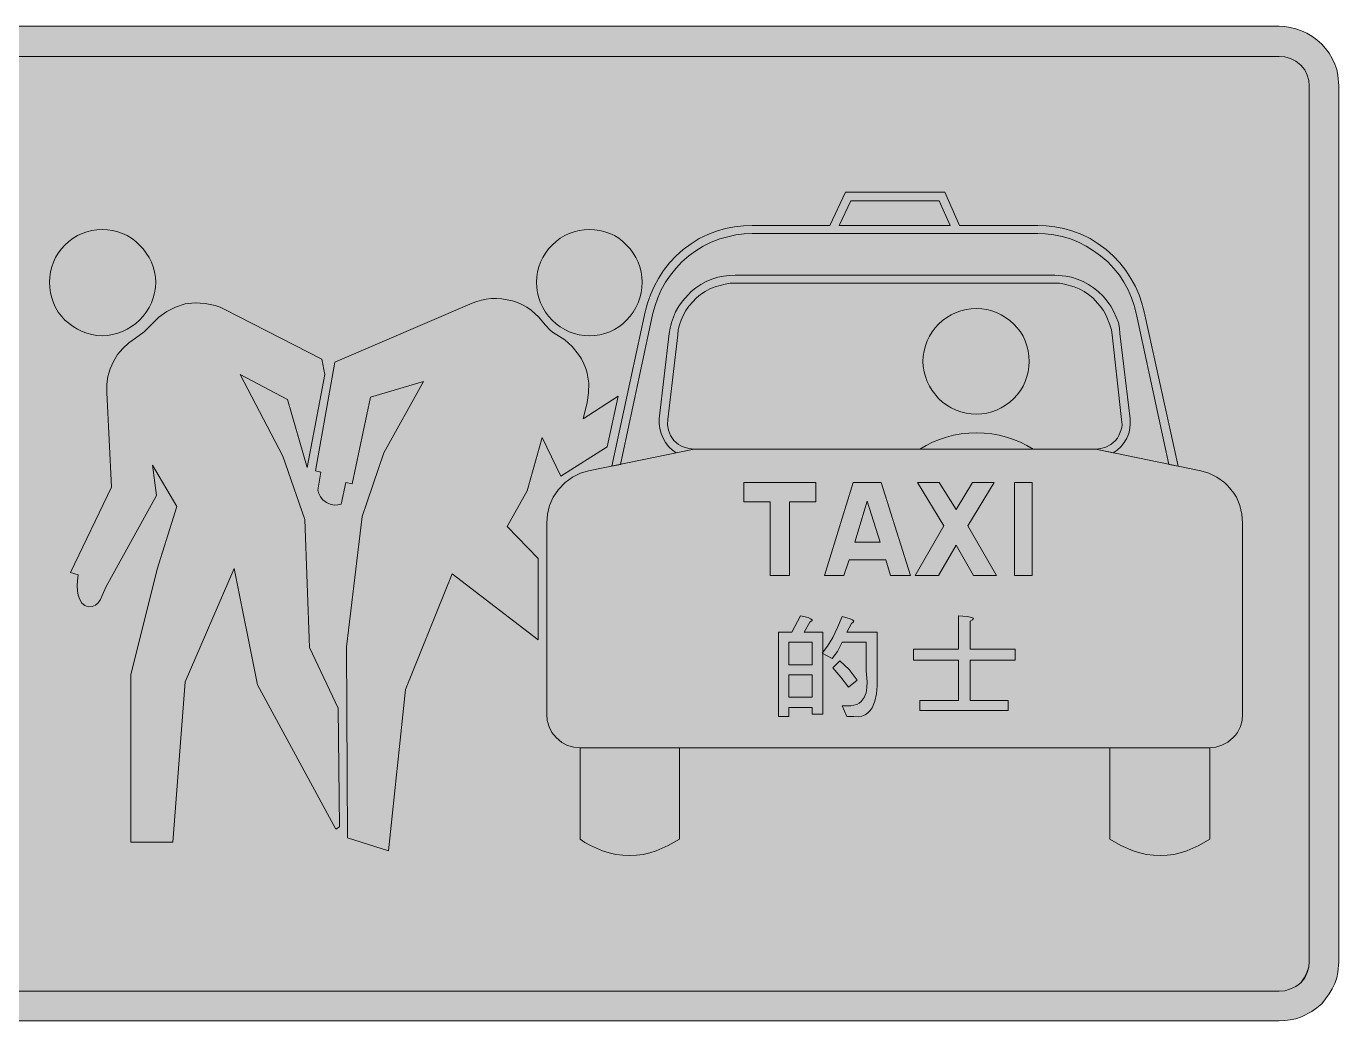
# Model space of a CAD drawing. Header units: metres. Extents: x 16 to 554, y 25 to 256.
# Drawn here: x 249.6 to 554.1, y 24.8 to 255.6 of the extents above; entities that cross this region are included whole.
import ezdxf

# ---------------------------------------------------------------- set-up
doc = ezdxf.new("R2010")
doc.units = ezdxf.units.M
for name, color, linetype, true_color in [('FILL_BLACK_000000', 7, 'Continuous', 0x000000), ('FILL_RED_FF0000', 7, 'Continuous', 0xff0000), ('FILL_WHITE_FFFFFF', 7, 'Continuous', 0xffffff)]:
    doc.layers.add(name, color=color, linetype=linetype, true_color=true_color)

msp = doc.modelspace()

# ---------------------------------------------------------------- hatches: boundary and pattern name
at = {"layer": 'FILL_BLACK_000000', "true_color": 0x000000}
h = msp.add_hatch(color=7, dxfattribs=at)
h.dxf.hatch_style = 1
h.paths.add_polyline_path([(542.85, 255.33), (544.14, 254.99), (545.46, 254.52), (546.67, 254.02), (547.87, 253.33), (549.03, 252.47), (550.14, 251.46), (551.05, 250.45), (551.87, 249.32), (552.6, 248.09), (553.2, 246.78), (553.64, 245.54), (553.92, 244.26), (554.1, 241.74), (554.1, 38.52), (553.92, 36.07), (553.64, 34.8), (553.2, 33.48), (552.6, 32.27), (551.87, 31.07), (550.14, 28.8), (549.03, 27.82), (547.87, 27), (545.46, 25.74), (544.14, 25.3), (542.85, 25.02), (541.56, 24.88), (540.24, 24.84), (29.4, 24.84), (26.95, 25.02), (25.68, 25.3), (24.36, 25.74), (21.95, 27), (20.79, 27.82), (19.68, 28.8), (18.7, 29.91), (17.88, 31.07), (16.62, 33.48), (16.15, 34.8), (15.81, 36.07), (15.61, 37.3), (15.54, 38.52), (15.54, 241.74), (15.61, 242.98), (15.81, 244.26), (16.15, 245.54), (16.62, 246.78), (17.2, 248.09), (17.88, 249.32), (18.7, 250.45), (19.68, 251.46), (20.79, 252.47), (21.95, 253.33), (23.15, 254.02), (24.36, 254.52), (25.68, 254.99), (26.95, 255.33), (28.18, 255.53), (29.4, 255.6), (540.24, 255.6), (541.56, 255.53), (542.85, 255.33)])
h.paths.add_polyline_path([(26.77, 248.06), (25.58, 247.44), (24.54, 246.6), (23.7, 245.56), (23.08, 244.37), (22.69, 243.08), (22.56, 241.74), (22.56, 38.52), (22.67, 37.28), (23.01, 36.02), (23.62, 34.8), (24.54, 33.66), (25.68, 32.74), (26.9, 32.13), (28.16, 31.79), (29.4, 31.68), (540.24, 31.68), (541.59, 31.82), (542.94, 32.22), (544.11, 32.81), (544.71, 33.18), (545.28, 33.66), (546.2, 34.8), (546.81, 36.02), (547.15, 37.28), (547.26, 38.52), (547.26, 241.74), (547.15, 242.98), (546.81, 244.24), (546.2, 245.46), (545.28, 246.6), (544.14, 247.52), (542.89, 248.13), (541.58, 248.47), (540.24, 248.58), (29.4, 248.58), (28.06, 248.45), (26.77, 248.06)], flags=16)
h = msp.add_hatch(color=7, dxfattribs=at)
h.dxf.hatch_style = 1
h.paths.add_polyline_path([(466.08, 209.34), (484.26, 209.34), (486.21, 209.27), (488.24, 209.05), (490.31, 208.66), (492.36, 208.08), (494.46, 207.3), (496.43, 206.33), (498.31, 205.14), (500.1, 203.76), (501.78, 202.31), (503.32, 200.7), (504.68, 198.95), (505.86, 197.1), (506.95, 195.21), (507.79, 193.3), (508.44, 191.35), (508.92, 189.36), (516.84, 153.54), (514.68, 153.9), (507.12, 189), (506.64, 190.78), (506.02, 192.6), (505.22, 194.42), (504.24, 196.2), (503.19, 197.81), (501.94, 199.4), (500.49, 200.91), (498.84, 202.32), (497.19, 203.5), (495.46, 204.57), (493.68, 205.51), (491.82, 206.28), (489.9, 206.78), (487.97, 207.18), (486.07, 207.44), (484.26, 207.54), (418.02, 207.54), (416.13, 207.44), (414.24, 207.18), (410.46, 206.28), (408.5, 205.51), (406.66, 204.57), (404.92, 203.5), (403.26, 202.32), (401.71, 200.91), (400.29, 199.4), (399.01, 197.81), (397.86, 196.2), (396.88, 194.42), (396.08, 192.6), (395.46, 190.78), (394.98, 189), (387.42, 153.9), (385.44, 153.54), (393.18, 189.36), (393.68, 191.35), (394.37, 193.3), (395.23, 195.21), (396.24, 197.1), (397.42, 198.95), (398.78, 200.7), (400.32, 202.31), (402, 203.76), (403.82, 205.14), (405.73, 206.33), (407.72, 207.3), (409.74, 208.08), (411.79, 208.66), (413.88, 209.05), (415.97, 209.27), (418.02, 209.34), (436.02, 209.34), (439.62, 217.08), (462.66, 217.08), (466.08, 209.34)])
h.paths.add_polyline_path([(461.4, 215.1), (440.88, 215.1), (438.18, 209.34), (463.92, 209.34), (461.4, 215.1)], flags=16)
h = msp.add_hatch(color=7, dxfattribs=at)
h.dxf.hatch_style = 1
h.paths.add_polyline_path([(279.53, 194.99), (279.34, 193.78), (279.02, 192.6), (278.59, 191.45), (278.04, 190.34), (277.4, 189.29), (276.65, 188.3), (275.82, 187.38), (274.96, 186.61), (274.01, 185.91), (272.99, 185.29), (271.9, 184.77), (270.77, 184.35), (269.59, 184.04), (268.39, 183.85), (267.18, 183.78), (265.97, 183.85), (264.79, 184.04), (263.64, 184.35), (262.52, 184.77), (261.45, 185.29), (260.42, 185.91), (258.54, 187.38), (257.71, 188.3), (256.99, 189.29), (256.37, 190.34), (255.86, 191.45), (255.46, 192.6), (255.17, 193.78), (255, 194.99), (254.94, 196.2), (255, 197.41), (255.17, 198.59), (255.46, 199.74), (255.86, 200.86), (256.37, 201.93), (256.99, 202.96), (257.71, 203.93), (258.54, 204.84), (259.45, 205.67), (260.42, 206.39), (261.45, 207.01), (262.52, 207.52), (263.64, 207.92), (264.79, 208.21), (265.97, 208.38), (267.18, 208.44), (268.39, 208.38), (269.59, 208.21), (270.77, 207.92), (271.9, 207.52), (272.99, 207.01), (274.01, 206.39), (274.96, 205.67), (275.82, 204.84), (276.65, 203.93), (277.4, 202.96), (278.04, 201.93), (278.59, 200.86), (279.02, 199.74), (279.34, 198.59), (279.53, 197.41), (279.6, 196.2), (279.53, 194.99)])
h = msp.add_hatch(color=7, dxfattribs=at)
h.dxf.hatch_style = 1
h.paths.add_polyline_path([(392.4, 194.99), (392.23, 193.78), (391.94, 192.6), (391.54, 191.45), (391.03, 190.34), (390.41, 189.29), (389.69, 188.3), (388.86, 187.38), (388, 186.55), (387.05, 185.83), (386.03, 185.21), (384.95, 184.7), (383.81, 184.3), (382.63, 184.01), (381.43, 183.84), (380.22, 183.78), (379.01, 183.84), (377.83, 184.01), (376.68, 184.3), (375.56, 184.7), (374.49, 185.21), (373.46, 185.83), (372.49, 186.55), (371.58, 187.38), (370.75, 188.3), (370.03, 189.29), (369.41, 190.34), (368.9, 191.45), (368.5, 192.6), (368.21, 193.78), (368.04, 194.99), (367.98, 196.2), (368.04, 197.41), (368.21, 198.59), (368.5, 199.74), (368.9, 200.86), (369.41, 201.93), (370.03, 202.96), (370.75, 203.93), (371.58, 204.84), (372.49, 205.67), (373.46, 206.39), (374.49, 207.01), (375.56, 207.52), (376.68, 207.92), (377.83, 208.21), (379.01, 208.38), (380.22, 208.44), (381.43, 208.38), (382.63, 208.21), (383.81, 207.92), (384.95, 207.52), (386.03, 207.01), (387.05, 206.39), (388, 205.67), (388.86, 204.84), (389.69, 203.93), (390.41, 202.96), (391.03, 201.93), (391.54, 200.86), (391.94, 199.74), (392.23, 198.59), (392.4, 197.41), (392.46, 196.2), (392.4, 194.99)])
h = msp.add_hatch(color=7, dxfattribs=at)
h.dxf.hatch_style = 1
h.paths.add_polyline_path([(414.06, 196.02), (412.87, 195.96), (411.72, 195.77), (409.38, 195.12), (408.2, 194.65), (407.09, 194.06), (406.04, 193.37), (405.06, 192.6), (403.33, 190.67), (402.6, 189.61), (402, 188.46), (401.5, 187.38), (401.1, 186.28), (400.84, 185.14), (400.74, 183.96), (398.4, 164.34), (398.37, 163.1), (398.58, 161.84), (399.06, 160.62), (399.84, 159.48), (400.92, 158.56), (401.46, 158.24), (402, 158.04), (403.33, 157.64), (404.52, 157.5), (400.38, 156.6), (399.47, 157.24), (398.65, 158.04), (397.92, 158.98), (397.32, 160.02), (396.85, 161.13), (396.53, 162.27), (396.38, 163.41), (396.42, 164.52), (398.76, 184.32), (398.96, 185.56), (399.28, 186.84), (400.2, 189.36), (400.94, 190.65), (401.8, 191.84), (403.8, 194.04), (404.91, 194.92), (406.1, 195.68), (407.34, 196.34), (408.66, 196.92), (410.01, 197.35), (411.36, 197.64), (412.71, 197.8), (414.06, 197.82), (488.22, 197.82), (490.76, 197.64), (492.09, 197.36), (493.44, 196.92), (494.76, 196.34), (496.01, 195.68), (497.19, 194.92), (498.3, 194.04), (499.42, 192.95), (500.37, 191.84), (501.19, 190.65), (501.9, 189.36), (502.98, 186.84), (503.23, 185.51), (503.34, 184.32), (505.68, 164.52), (505.74, 163.41), (505.66, 162.27), (505.4, 161.13), (504.96, 160.02), (504.33, 158.98), (503.54, 158.04), (502.66, 157.24), (501.72, 156.6), (497.76, 157.5), (498.89, 157.61), (500.08, 157.95), (501.23, 158.56), (502.26, 159.48), (502.74, 160.05), (503.09, 160.65), (503.52, 161.82), (503.73, 162.49), (503.81, 163.15), (503.7, 164.34), (501.54, 183.96), (501.34, 185.14), (501.02, 186.28), (500.1, 188.46), (499.5, 189.61), (498.77, 190.67), (497.04, 192.6), (496.06, 193.37), (495.02, 194.06), (493.9, 194.65), (492.72, 195.12), (490.47, 195.77), (489.33, 195.96), (488.22, 196.02), (414.06, 196.02)])
h = msp.add_hatch(color=7, dxfattribs=at)
h.dxf.hatch_style = 1
h.paths.add_polyline_path([(353.04, 191.34), (354.08, 191.76), (355.16, 192.08), (356.29, 192.3), (357.45, 192.42), (358.65, 192.44), (359.87, 192.35), (362.4, 191.88), (363.58, 191.49), (364.69, 190.98), (365.74, 190.38), (366.72, 189.7), (368.47, 188.11), (369.96, 186.3), (371.17, 185), (371.88, 184.43), (372.66, 183.96), (374.5, 182.82), (376.21, 181.31), (377.72, 179.45), (378.38, 178.41), (378.96, 177.3), (379.38, 176.2), (379.71, 175.08), (380.06, 172.8), (380.05, 170.52), (379.68, 168.3), (378.78, 164.52), (386.88, 169.74), (384.36, 158.04), (373.56, 151.2), (369.24, 160.2), (365.82, 147.78), (361.14, 139.5), (368.34, 132.12), (368.34, 113.22), (348.36, 128.52), (337.56, 101.7), (333.6, 64.26), (324.06, 67.32), (323.88, 111.6), (327.48, 141.84), (332.52, 156.6), (341.7, 173.16), (329.46, 169.56), (325.14, 149.4), (323.7, 149.76), (322.62, 144.72), (321.86, 144.52), (320.98, 144.5), (320.06, 144.67), (319.2, 145.08), (318.38, 145.68), (317.8, 146.39), (317.43, 147.16), (317.22, 147.96), (317.94, 152.1), (316.68, 152.46), (321.18, 177.66), (353.04, 191.34)])
h = msp.add_hatch(color=7, dxfattribs=at)
h.dxf.hatch_style = 1
h.paths.add_polyline_path([(280.31, 188.1), (282.16, 189.43), (284.22, 190.45), (286.44, 191.16), (288.76, 191.39), (291.1, 191.27), (293.4, 190.78), (294.52, 190.39), (295.62, 189.9), (318.12, 178.38), (318.84, 174.78), (314.7, 153.18), (310.2, 169.02), (299.22, 174.78), (309.12, 155.88), (314.16, 141.12), (315.24, 111.42), (321.9, 97.38), (322.26, 69.84), (321.36, 69.3), (303.18, 102.78), (297.78, 129.78), (286.44, 103.5), (283.56, 66.24), (273.84, 66.24), (273.84, 105.12), (279.96, 129.6), (284.46, 144.18), (278.88, 153.72), (279.78, 146.7), (268.08, 125.64), (267.18, 123.48), (266.81, 122.58), (266.28, 121.81), (265.61, 121.25), (264.84, 120.96), (263.93, 120.88), (263.13, 121.16), (262.46, 121.74), (261.96, 122.58), (261.62, 123.56), (261.42, 124.6), (261.35, 125.72), (261.42, 126.9), (261.6, 128.34), (259.8, 128.88), (269.34, 148.68), (268.26, 170.64), (268.26, 172.52), (268.52, 174.36), (269.02, 176.13), (269.77, 177.82), (270.74, 179.4), (271.93, 180.84), (273.33, 182.13), (274.92, 183.24), (276.94, 184.72), (278.7, 186.48), (280.31, 188.1)])
h = msp.add_hatch(color=7, dxfattribs=at)
h.dxf.hatch_style = 1
h.paths.add_polyline_path([(482.22, 176.63), (482.05, 175.45), (481.76, 174.3), (481.36, 173.18), (480.85, 172.11), (480.23, 171.08), (479.51, 170.11), (478.68, 169.2), (477.77, 168.37), (476.8, 167.65), (475.77, 167.03), (474.7, 166.52), (473.58, 166.12), (472.43, 165.83), (471.25, 165.66), (470.04, 165.6), (468.83, 165.66), (467.62, 165.83), (466.44, 166.12), (465.29, 166.52), (464.18, 167.03), (463.13, 167.65), (462.14, 168.37), (461.22, 169.2), (459.75, 171.08), (459.13, 172.11), (458.61, 173.18), (458.19, 174.3), (457.88, 175.45), (457.69, 176.63), (457.62, 177.84), (457.69, 179.05), (457.88, 180.25), (458.19, 181.43), (458.61, 182.57), (459.13, 183.65), (459.75, 184.67), (460.45, 185.62), (461.22, 186.48), (462.14, 187.31), (463.13, 188.03), (464.18, 188.65), (465.29, 189.16), (466.44, 189.56), (467.62, 189.85), (468.83, 190.02), (470.04, 190.08), (471.25, 190.02), (472.43, 189.85), (473.58, 189.56), (474.7, 189.16), (475.77, 188.65), (476.8, 188.03), (477.77, 187.31), (478.68, 186.48), (479.51, 185.62), (480.23, 184.67), (480.85, 183.65), (481.36, 182.57), (481.76, 181.43), (482.05, 180.25), (482.22, 179.05), (482.28, 177.84), (482.22, 176.63)])
h = msp.add_hatch(color=7, dxfattribs=at)
h.dxf.hatch_style = 1
h.paths.add_polyline_path([(456.9, 157.5), (458.35, 158.33), (459.86, 159.08), (461.44, 159.72), (463.06, 160.27), (464.74, 160.7), (466.47, 161.02), (468.24, 161.21), (470.04, 161.28), (471.84, 161.21), (473.61, 161.02), (475.34, 160.7), (477.01, 160.27), (478.64, 159.72), (480.22, 159.08), (481.73, 158.33), (483.18, 157.5), (456.9, 157.5)])
h = msp.add_hatch(color=7, dxfattribs=at)
h.dxf.hatch_style = 1
h.paths.add_polyline_path([(398.54, 65.47), (395.7, 64.26), (394.21, 63.79), (392.71, 63.45), (391.17, 63.25), (389.58, 63.18), (387.96, 63.25), (386.36, 63.45), (384.8, 63.79), (383.28, 64.26), (380.47, 65.47), (379.2, 66.18), (378.06, 66.96), (378.06, 88.2), (401.1, 88.2), (401.1, 66.96), (398.54, 65.47)])
h = msp.add_hatch(color=7, dxfattribs=at)
h.dxf.hatch_style = 1
h.paths.add_polyline_path([(524.22, 66.96), (521.66, 65.47), (518.82, 64.26), (517.33, 63.79), (515.83, 63.45), (514.29, 63.25), (512.7, 63.18), (511.08, 63.25), (509.48, 63.45), (507.92, 63.79), (506.4, 64.26), (503.57, 65.47), (501, 66.96), (501, 88.2), (524.22, 88.2), (524.22, 66.96)])
at = {"layer": 'FILL_RED_FF0000', "true_color": 0xff0000}
h = msp.add_hatch(color=7, dxfattribs=at)
h.dxf.hatch_style = 1
h.paths.add_polyline_path([(378.06, 88.2), (376.62, 88.34), (375.18, 88.74), (373.83, 89.44), (372.48, 90.54), (371.54, 91.73), (370.86, 93.06), (370.46, 94.5), (370.32, 95.94), (370.32, 140.4), (370.49, 142.42), (371, 144.41), (371.84, 146.32), (373.02, 148.14), (374.6, 149.73), (376.33, 150.98), (378.16, 151.89), (380.04, 152.46), (404.52, 157.5), (497.76, 157.5), (522.06, 152.46), (523.97, 151.89), (525.84, 150.98), (527.58, 149.73), (528.36, 148.98), (529.08, 148.14), (529.76, 147.25), (530.34, 146.32), (531.17, 144.41), (531.64, 142.42), (531.78, 140.4), (531.78, 95.94), (531.67, 94.54), (531.31, 93.11), (530.64, 91.74), (530.18, 91.11), (529.62, 90.54), (528.35, 89.49), (526.99, 88.76), (525.6, 88.34), (524.22, 88.2), (378.06, 88.2)])
at = {"layer": 'FILL_WHITE_FFFFFF', "true_color": 0xffffff}
h = msp.add_hatch(color=7, dxfattribs=at)
h.dxf.hatch_style = 1
h.paths.add_polyline_path([(540.24, 248.58), (541.58, 248.47), (542.9, 248.13), (544.14, 247.52), (545.28, 246.6), (546.2, 245.46), (546.81, 244.24), (547.15, 242.98), (547.26, 241.74), (547.26, 38.52), (547.13, 37.33), (546.72, 36), (546.07, 34.83), (545.28, 33.66), (544.71, 33.18), (544.11, 32.81), (542.94, 32.22), (541.59, 31.82), (540.24, 31.68), (29.4, 31.68), (28.16, 31.79), (26.9, 32.13), (25.68, 32.74), (24.54, 33.66), (23.62, 34.8), (23.01, 36.02), (22.67, 37.28), (22.56, 38.52), (22.56, 241.74), (22.69, 243.08), (23.08, 244.37), (23.7, 245.56), (24.54, 246.6), (25.58, 247.44), (26.77, 248.06), (28.06, 248.45), (29.4, 248.58), (540.24, 248.58)])
h = msp.add_hatch(color=7, dxfattribs=at)
h.dxf.hatch_style = 1
h.paths.add_polyline_path([(426.66, 128.16), (422.16, 128.16), (422.16, 145.26), (416.04, 145.26), (416.04, 149.76), (432.78, 149.76), (432.78, 145.26), (426.66, 145.26), (426.66, 128.16)])
h = msp.add_hatch(color=7, dxfattribs=at)
h.dxf.hatch_style = 1
h.paths.add_polyline_path([(448.98, 131.76), (440.52, 131.76), (439.26, 128.16), (434.76, 128.16), (441.42, 149.76), (447.9, 149.76), (454.74, 128.16), (450.06, 128.16), (448.98, 131.76)])
h.paths.add_polyline_path([(441.78, 135.9), (447.72, 135.9), (444.66, 145.44), (441.78, 135.9)], flags=16)
h = msp.add_hatch(color=7, dxfattribs=at)
h.dxf.hatch_style = 1
h.paths.add_polyline_path([(461.4, 149.76), (465.36, 143.46), (469.14, 149.76), (474.18, 149.76), (468.06, 139.68), (474.72, 128.16), (469.32, 128.16), (465.36, 135.18), (461.22, 128.16), (455.82, 128.16), (462.48, 139.68), (456.36, 149.76), (461.4, 149.76)])
h = msp.add_hatch(color=7, dxfattribs=at)
h.dxf.hatch_style = 1
h.paths.add_polyline_path([(483, 149.76), (483, 128.16), (478.86, 128.16), (478.86, 149.76), (483, 149.76)])
h = msp.add_hatch(color=7, dxfattribs=at)
h.dxf.hatch_style = 1
h.paths.add_polyline_path([(431.88, 117.9), (431.88, 117.72), (431.34, 117.36), (430.08, 115.02), (434.4, 115.02), (434.4, 95.94), (431.88, 95.94), (431.88, 97.56), (426.48, 97.56), (426.48, 95.4), (424.14, 95.4), (424.14, 115.02), (427.2, 115.02), (429.18, 118.8), (430.98, 118.44), (431.52, 118.08), (431.88, 117.9)])
h.paths.add_polyline_path([(426.48, 112.68), (426.48, 107.46), (431.88, 107.46), (431.88, 112.68), (426.48, 112.68)], flags=16)
h.paths.add_polyline_path([(431.88, 105.12), (426.48, 105.12), (426.48, 99.9), (431.88, 99.9), (431.88, 105.12)], flags=16)
h = msp.add_hatch(color=7, dxfattribs=at)
h.dxf.hatch_style = 1
h.paths.add_polyline_path([(468.96, 118.44), (469.32, 118.26), (469.14, 117.9), (468.6, 117.54), (468.6, 111.06), (479.04, 111.06), (479.04, 108.54), (468.6, 108.54), (468.6, 99.18), (477.42, 99.18), (477.42, 96.84), (456.9, 96.84), (456.9, 99.18), (465.9, 99.18), (465.9, 108.54), (455.46, 108.54), (455.46, 111.06), (465.9, 111.06), (465.9, 118.8), (467.88, 118.62), (468.96, 118.44)])
h = msp.add_hatch(color=7, dxfattribs=at)
h.dxf.hatch_style = 1
h.paths.add_polyline_path([(441.24, 117.9), (441.6, 117.54), (441.42, 117.36), (441.06, 117), (439.98, 115.02), (447, 115.02), (447, 105.84), (446.98, 102.55), (446.81, 100.73), (446.44, 98.99), (445.81, 97.45), (445.37, 96.8), (444.84, 96.25), (444.21, 95.82), (443.46, 95.52), (442.59, 95.38), (441.6, 95.4), (439.98, 95.4), (438.9, 97.92), (440.88, 97.92), (441.62, 98.04), (442.26, 98.25), (442.81, 98.54), (443.27, 98.9), (443.97, 99.82), (444.41, 100.93), (444.63, 102.17), (444.68, 103.48), (444.48, 106.02), (444.48, 112.68), (438.9, 112.68), (437.82, 110.52), (436.56, 108.9), (434.22, 110.16), (435.48, 111.78), (436.74, 113.76), (437.82, 116.1), (438.9, 118.62), (440.7, 118.08), (441.24, 117.9)])
h = msp.add_hatch(color=7, dxfattribs=at)
h.dxf.hatch_style = 1
h.paths.add_polyline_path([(440.52, 106.38), (442.32, 103.86), (440.34, 102.24), (438.54, 104.58), (436.74, 106.74), (438.36, 108.36), (440.52, 106.38)])

# ---------------------------------------------------------------- linework, layer by layer
at = {"layer": 'FILL_BLACK_000000', "lineweight": 0, "true_color": 0x000000}
for points in [[(29.4, 255.6), (540.24, 255.6), (541.56, 255.53), (542.85, 255.33), (544.14, 254.99), (545.46, 254.52), (546.67, 254.02), (547.87, 253.33), (549.03, 252.47), (550.14, 251.46), (551.05, 250.45), (551.87, 249.32), (552.6, 248.09), (553.2, 246.78), (553.64, 245.54), (553.92, 244.26), (554.1, 241.74), (554.1, 38.52), (553.92, 36.07), (553.64, 34.8), (553.2, 33.48), (552.6, 32.27), (551.87, 31.07), (550.14, 28.8), (549.03, 27.82), (547.87, 27), (545.46, 25.74), (544.14, 25.3), (542.85, 25.02), (541.56, 24.88), (540.24, 24.84), (29.4, 24.84)], [(29.4, 31.68), (540.24, 31.68), (541.59, 31.82), (542.94, 32.22), (544.11, 32.81), (544.71, 33.18), (545.28, 33.66), (546.2, 34.8), (546.81, 36.02), (547.15, 37.28), (547.26, 38.52), (547.26, 241.74), (547.15, 242.98), (546.81, 244.24), (546.2, 245.46), (545.28, 246.6), (544.14, 247.52), (542.89, 248.13), (541.58, 248.47), (540.24, 248.58), (29.4, 248.58)]]:
    msp.add_lwpolyline(points, dxfattribs=at)
for points in [[(466.08, 209.34), (484.26, 209.34), (486.21, 209.27), (488.24, 209.05), (490.31, 208.66), (492.36, 208.08), (494.46, 207.3), (496.43, 206.33), (498.31, 205.14), (500.1, 203.76), (501.78, 202.31), (503.32, 200.7), (504.68, 198.95), (505.86, 197.1), (506.95, 195.21), (507.79, 193.3), (508.44, 191.35), (508.92, 189.36), (516.84, 153.54), (514.68, 153.9), (507.12, 189), (506.64, 190.78), (506.02, 192.6), (505.22, 194.42), (504.24, 196.2), (503.19, 197.81), (501.94, 199.4), (500.49, 200.91), (498.84, 202.32), (497.19, 203.5), (495.46, 204.57), (493.68, 205.51), (491.82, 206.28), (489.9, 206.78), (487.97, 207.18), (486.07, 207.44), (484.26, 207.54), (418.02, 207.54), (416.13, 207.44), (414.24, 207.18), (410.46, 206.28), (408.5, 205.51), (406.66, 204.57), (404.92, 203.5), (403.26, 202.32), (401.71, 200.91), (400.29, 199.4), (399.01, 197.81), (397.86, 196.2), (396.88, 194.42), (396.08, 192.6), (395.46, 190.78), (394.98, 189), (387.42, 153.9), (385.44, 153.54), (393.18, 189.36), (393.68, 191.35), (394.37, 193.3), (395.23, 195.21), (396.24, 197.1), (397.42, 198.95), (398.78, 200.7), (400.32, 202.31), (402, 203.76), (403.82, 205.14), (405.73, 206.33), (407.72, 207.3), (409.74, 208.08), (411.79, 208.66), (413.88, 209.05), (415.97, 209.27), (418.02, 209.34), (436.02, 209.34), (439.62, 217.08), (462.66, 217.08)], [(461.4, 215.1), (440.88, 215.1), (438.18, 209.34), (463.92, 209.34)], [(279.53, 194.99), (279.34, 193.78), (279.02, 192.6), (278.59, 191.45), (278.04, 190.34), (277.4, 189.29), (276.65, 188.3), (275.82, 187.38), (274.96, 186.61), (274.01, 185.91), (272.99, 185.29), (271.9, 184.77), (270.77, 184.35), (269.59, 184.04), (268.39, 183.85), (267.18, 183.78), (265.97, 183.85), (264.79, 184.04), (263.64, 184.35), (262.52, 184.77), (261.45, 185.29), (260.42, 185.91), (258.54, 187.38), (257.71, 188.3), (256.99, 189.29), (256.37, 190.34), (255.86, 191.45), (255.46, 192.6), (255.17, 193.78), (255, 194.99), (254.94, 196.2), (255, 197.41), (255.17, 198.59), (255.46, 199.74), (255.86, 200.86), (256.37, 201.93), (256.99, 202.96), (257.71, 203.93), (258.54, 204.84), (259.45, 205.67), (260.42, 206.39), (261.45, 207.01), (262.52, 207.52), (263.64, 207.92), (264.79, 208.21), (265.97, 208.38), (267.18, 208.44), (268.39, 208.38), (269.59, 208.21), (270.77, 207.92), (271.9, 207.52), (272.99, 207.01), (274.01, 206.39), (274.96, 205.67), (275.82, 204.84), (276.65, 203.93), (277.4, 202.96), (278.04, 201.93), (278.59, 200.86), (279.02, 199.74), (279.34, 198.59), (279.53, 197.41), (279.6, 196.2)], [(392.4, 194.99), (392.23, 193.78), (391.94, 192.6), (391.54, 191.45), (391.03, 190.34), (390.41, 189.29), (389.69, 188.3), (388.86, 187.38), (388, 186.55), (387.05, 185.83), (386.03, 185.21), (384.95, 184.7), (383.81, 184.3), (382.63, 184.01), (381.43, 183.84), (380.22, 183.78), (379.01, 183.84), (377.83, 184.01), (376.68, 184.3), (375.56, 184.7), (374.49, 185.21), (373.46, 185.83), (372.49, 186.55), (371.58, 187.38), (370.75, 188.3), (370.03, 189.29), (369.41, 190.34), (368.9, 191.45), (368.5, 192.6), (368.21, 193.78), (368.04, 194.99), (367.98, 196.2), (368.04, 197.41), (368.21, 198.59), (368.5, 199.74), (368.9, 200.86), (369.41, 201.93), (370.03, 202.96), (370.75, 203.93), (371.58, 204.84), (372.49, 205.67), (373.46, 206.39), (374.49, 207.01), (375.56, 207.52), (376.68, 207.92), (377.83, 208.21), (379.01, 208.38), (380.22, 208.44), (381.43, 208.38), (382.63, 208.21), (383.81, 207.92), (384.95, 207.52), (386.03, 207.01), (387.05, 206.39), (388, 205.67), (388.86, 204.84), (389.69, 203.93), (390.41, 202.96), (391.03, 201.93), (391.54, 200.86), (391.94, 199.74), (392.23, 198.59), (392.4, 197.41), (392.46, 196.2)], [(414.06, 196.02), (412.87, 195.96), (411.72, 195.77), (409.38, 195.12), (408.2, 194.65), (407.09, 194.06), (406.04, 193.37), (405.06, 192.6), (403.33, 190.67), (402.6, 189.61), (402, 188.46), (401.5, 187.38), (401.1, 186.28), (400.84, 185.14), (400.74, 183.96), (398.4, 164.34), (398.37, 163.1), (398.58, 161.84), (399.06, 160.62), (399.84, 159.48), (400.92, 158.56), (401.46, 158.24), (402, 158.04), (403.33, 157.64), (404.52, 157.5), (400.38, 156.6), (399.47, 157.24), (398.65, 158.04), (397.92, 158.98), (397.32, 160.02), (396.85, 161.13), (396.53, 162.27), (396.38, 163.41), (396.42, 164.52), (398.76, 184.32), (398.96, 185.56), (399.28, 186.84), (400.2, 189.36), (400.94, 190.65), (401.8, 191.84), (403.8, 194.04), (404.91, 194.92), (406.1, 195.68), (407.34, 196.34), (408.66, 196.92), (410.01, 197.35), (411.36, 197.64), (412.71, 197.8), (414.06, 197.82), (488.22, 197.82), (490.76, 197.64), (492.09, 197.36), (493.44, 196.92), (494.76, 196.34), (496.01, 195.68), (497.19, 194.92), (498.3, 194.04), (499.42, 192.95), (500.37, 191.84), (501.19, 190.65), (501.9, 189.36), (502.98, 186.84), (503.23, 185.51), (503.34, 184.32), (505.68, 164.52), (505.74, 163.41), (505.66, 162.27), (505.4, 161.13), (504.96, 160.02), (504.33, 158.98), (503.54, 158.04), (502.66, 157.24), (501.72, 156.6), (497.76, 157.5), (498.89, 157.61), (500.08, 157.95), (501.23, 158.56), (502.26, 159.48), (502.74, 160.05), (503.09, 160.65), (503.52, 161.82), (503.73, 162.49), (503.81, 163.15), (503.7, 164.34), (501.54, 183.96), (501.34, 185.14), (501.02, 186.28), (500.1, 188.46), (499.5, 189.61), (498.77, 190.67), (497.04, 192.6), (496.06, 193.37), (495.02, 194.06), (493.9, 194.65), (492.72, 195.12), (490.47, 195.77), (489.33, 195.96), (488.22, 196.02)], [(353.04, 191.34), (354.08, 191.76), (355.16, 192.08), (356.29, 192.3), (357.45, 192.42), (358.65, 192.44), (359.87, 192.35), (362.4, 191.88), (363.58, 191.49), (364.69, 190.98), (365.74, 190.38), (366.72, 189.7), (368.47, 188.11), (369.96, 186.3), (371.17, 185), (371.88, 184.43), (372.66, 183.96), (374.5, 182.82), (376.21, 181.31), (377.72, 179.45), (378.38, 178.41), (378.96, 177.3), (379.38, 176.2), (379.71, 175.08), (380.06, 172.8), (380.05, 170.52), (379.68, 168.3), (378.78, 164.52), (386.88, 169.74), (384.36, 158.04), (373.56, 151.2), (369.24, 160.2), (365.82, 147.78), (361.14, 139.5), (368.34, 132.12), (368.34, 113.22), (348.36, 128.52), (337.56, 101.7), (333.6, 64.26), (324.06, 67.32), (323.88, 111.6), (327.48, 141.84), (332.52, 156.6), (341.7, 173.16), (329.46, 169.56), (325.14, 149.4), (323.7, 149.76), (322.62, 144.72), (321.86, 144.52), (320.98, 144.5), (320.06, 144.67), (319.2, 145.08), (318.38, 145.68), (317.8, 146.39), (317.43, 147.16), (317.22, 147.96), (317.94, 152.1), (316.68, 152.46), (321.18, 177.66)], [(280.31, 188.1), (282.16, 189.43), (284.22, 190.45), (286.44, 191.16), (288.76, 191.39), (291.1, 191.27), (293.4, 190.78), (294.52, 190.39), (295.62, 189.9), (318.12, 178.38), (318.84, 174.78), (314.7, 153.18), (310.2, 169.02), (299.22, 174.78), (309.12, 155.88), (314.16, 141.12), (315.24, 111.42), (321.9, 97.38), (322.26, 69.84), (321.36, 69.3), (303.18, 102.78), (297.78, 129.78), (286.44, 103.5), (283.56, 66.24), (273.84, 66.24), (273.84, 105.12), (279.96, 129.6), (284.46, 144.18), (278.88, 153.72), (279.78, 146.7), (268.08, 125.64), (267.18, 123.48), (266.81, 122.58), (266.28, 121.81), (265.61, 121.25), (264.84, 120.96), (263.93, 120.88), (263.13, 121.16), (262.46, 121.74), (261.96, 122.58), (261.62, 123.56), (261.42, 124.6), (261.35, 125.72), (261.42, 126.9), (261.6, 128.34), (259.8, 128.88), (269.34, 148.68), (268.26, 170.64), (268.26, 172.52), (268.52, 174.36), (269.02, 176.13), (269.77, 177.82), (270.74, 179.4), (271.93, 180.84), (273.33, 182.13), (274.92, 183.24), (276.94, 184.72), (278.7, 186.48)], [(482.22, 176.63), (482.05, 175.45), (481.76, 174.3), (481.36, 173.18), (480.85, 172.11), (480.23, 171.08), (479.51, 170.11), (478.68, 169.2), (477.77, 168.37), (476.8, 167.65), (475.77, 167.03), (474.7, 166.52), (473.58, 166.12), (472.43, 165.83), (471.25, 165.66), (470.04, 165.6), (468.83, 165.66), (467.62, 165.83), (466.44, 166.12), (465.29, 166.52), (464.18, 167.03), (463.13, 167.65), (462.14, 168.37), (461.22, 169.2), (459.75, 171.08), (459.13, 172.11), (458.61, 173.18), (458.19, 174.3), (457.88, 175.45), (457.69, 176.63), (457.62, 177.84), (457.69, 179.05), (457.88, 180.25), (458.19, 181.43), (458.61, 182.57), (459.13, 183.65), (459.75, 184.67), (460.45, 185.62), (461.22, 186.48), (462.14, 187.31), (463.13, 188.03), (464.18, 188.65), (465.29, 189.16), (466.44, 189.56), (467.62, 189.85), (468.83, 190.02), (470.04, 190.08), (471.25, 190.02), (472.43, 189.85), (473.58, 189.56), (474.7, 189.16), (475.77, 188.65), (476.8, 188.03), (477.77, 187.31), (478.68, 186.48), (479.51, 185.62), (480.23, 184.67), (480.85, 183.65), (481.36, 182.57), (481.76, 181.43), (482.05, 180.25), (482.22, 179.05), (482.28, 177.84)], [(456.9, 157.5), (458.35, 158.33), (459.86, 159.08), (461.44, 159.72), (463.06, 160.27), (464.74, 160.7), (466.47, 161.02), (468.24, 161.21), (470.04, 161.28), (471.84, 161.21), (473.61, 161.02), (475.34, 160.7), (477.01, 160.27), (478.64, 159.72), (480.22, 159.08), (481.73, 158.33), (483.18, 157.5)], [(398.54, 65.47), (395.7, 64.26), (394.21, 63.79), (392.71, 63.45), (391.17, 63.25), (389.58, 63.18), (387.96, 63.25), (386.36, 63.45), (384.8, 63.79), (383.28, 64.26), (380.47, 65.47), (379.2, 66.18), (378.06, 66.96), (378.06, 88.2), (401.1, 88.2), (401.1, 66.96)], [(524.22, 66.96), (521.66, 65.47), (518.82, 64.26), (517.33, 63.79), (515.83, 63.45), (514.29, 63.25), (512.7, 63.18), (511.08, 63.25), (509.48, 63.45), (507.92, 63.79), (506.4, 64.26), (503.57, 65.47), (501, 66.96), (501, 88.2), (524.22, 88.2)]]:
    msp.add_lwpolyline(points, close=True, dxfattribs=at)
at = {"layer": 'FILL_RED_FF0000', "lineweight": 0, "true_color": 0xff0000}
msp.add_lwpolyline([(378.06, 88.2), (376.62, 88.34), (375.18, 88.74), (373.83, 89.44), (372.48, 90.54), (371.54, 91.73), (370.86, 93.06), (370.46, 94.5), (370.32, 95.94), (370.32, 140.4), (370.49, 142.42), (371, 144.41), (371.84, 146.32), (373.02, 148.14), (374.6, 149.73), (376.33, 150.98), (378.16, 151.89), (380.04, 152.46), (404.52, 157.5), (497.76, 157.5), (522.06, 152.46), (523.97, 151.89), (525.84, 150.98), (527.58, 149.73), (528.36, 148.98), (529.08, 148.14), (529.76, 147.25), (530.34, 146.32), (531.17, 144.41), (531.64, 142.42), (531.78, 140.4), (531.78, 95.94), (531.67, 94.54), (531.31, 93.11), (530.64, 91.74), (530.18, 91.11), (529.62, 90.54), (528.35, 89.49), (526.99, 88.76), (525.6, 88.34), (524.22, 88.2)], close=True, dxfattribs=at)
at = {"layer": 'FILL_WHITE_FFFFFF', "lineweight": 0, "true_color": 0xffffff}
msp.add_lwpolyline([(29.4, 248.58), (540.24, 248.58), (541.58, 248.47), (542.9, 248.13), (544.14, 247.52), (545.28, 246.6), (546.2, 245.46), (546.81, 244.24), (547.15, 242.98), (547.26, 241.74), (547.26, 38.52), (547.13, 37.33), (546.72, 36), (546.07, 34.83), (545.28, 33.66), (544.71, 33.18), (544.11, 32.81), (542.94, 32.22), (541.59, 31.82), (540.24, 31.68), (29.4, 31.68)], dxfattribs=at)
for points in [[(426.66, 128.16), (422.16, 128.16), (422.16, 145.26), (416.04, 145.26), (416.04, 149.76), (432.78, 149.76), (432.78, 145.26), (426.66, 145.26)], [(448.98, 131.76), (440.52, 131.76), (439.26, 128.16), (434.76, 128.16), (441.42, 149.76), (447.9, 149.76), (454.74, 128.16), (450.06, 128.16)], [(461.4, 149.76), (465.36, 143.46), (469.14, 149.76), (474.18, 149.76), (468.06, 139.68), (474.72, 128.16), (469.32, 128.16), (465.36, 135.18), (461.22, 128.16), (455.82, 128.16), (462.48, 139.68), (456.36, 149.76)], [(483, 149.76), (483, 128.16), (478.86, 128.16), (478.86, 149.76)], [(441.78, 135.9), (447.72, 135.9), (444.66, 145.44)], [(431.88, 117.9), (431.88, 117.72), (431.34, 117.36), (430.08, 115.02), (434.4, 115.02), (434.4, 95.94), (431.88, 95.94), (431.88, 97.56), (426.48, 97.56), (426.48, 95.4), (424.14, 95.4), (424.14, 115.02), (427.2, 115.02), (429.18, 118.8), (430.98, 118.44), (431.52, 118.08)], [(468.96, 118.44), (469.32, 118.26), (469.14, 117.9), (468.6, 117.54), (468.6, 111.06), (479.04, 111.06), (479.04, 108.54), (468.6, 108.54), (468.6, 99.18), (477.42, 99.18), (477.42, 96.84), (456.9, 96.84), (456.9, 99.18), (465.9, 99.18), (465.9, 108.54), (455.46, 108.54), (455.46, 111.06), (465.9, 111.06), (465.9, 118.8), (467.88, 118.62)], [(441.24, 117.9), (441.6, 117.54), (441.42, 117.36), (441.06, 117), (439.98, 115.02), (447, 115.02), (447, 105.84), (446.98, 102.55), (446.81, 100.73), (446.44, 98.99), (445.81, 97.45), (445.37, 96.8), (444.84, 96.25), (444.21, 95.82), (443.46, 95.52), (442.59, 95.38), (441.6, 95.4), (439.98, 95.4), (438.9, 97.92), (440.88, 97.92), (441.62, 98.04), (442.26, 98.25), (442.81, 98.54), (443.27, 98.9), (443.97, 99.82), (444.41, 100.93), (444.63, 102.17), (444.68, 103.48), (444.48, 106.02), (444.48, 112.68), (438.9, 112.68), (437.82, 110.52), (436.56, 108.9), (434.22, 110.16), (435.48, 111.78), (436.74, 113.76), (437.82, 116.1), (438.9, 118.62), (440.7, 118.08)], [(426.48, 112.68), (426.48, 107.46), (431.88, 107.46), (431.88, 112.68)], [(440.52, 106.38), (442.32, 103.86), (440.34, 102.24), (438.54, 104.58), (436.74, 106.74), (438.36, 108.36)], [(431.88, 105.12), (426.48, 105.12), (426.48, 99.9), (431.88, 99.9)]]:
    msp.add_lwpolyline(points, close=True, dxfattribs=at)

doc.saveas('drawing.dxf')
